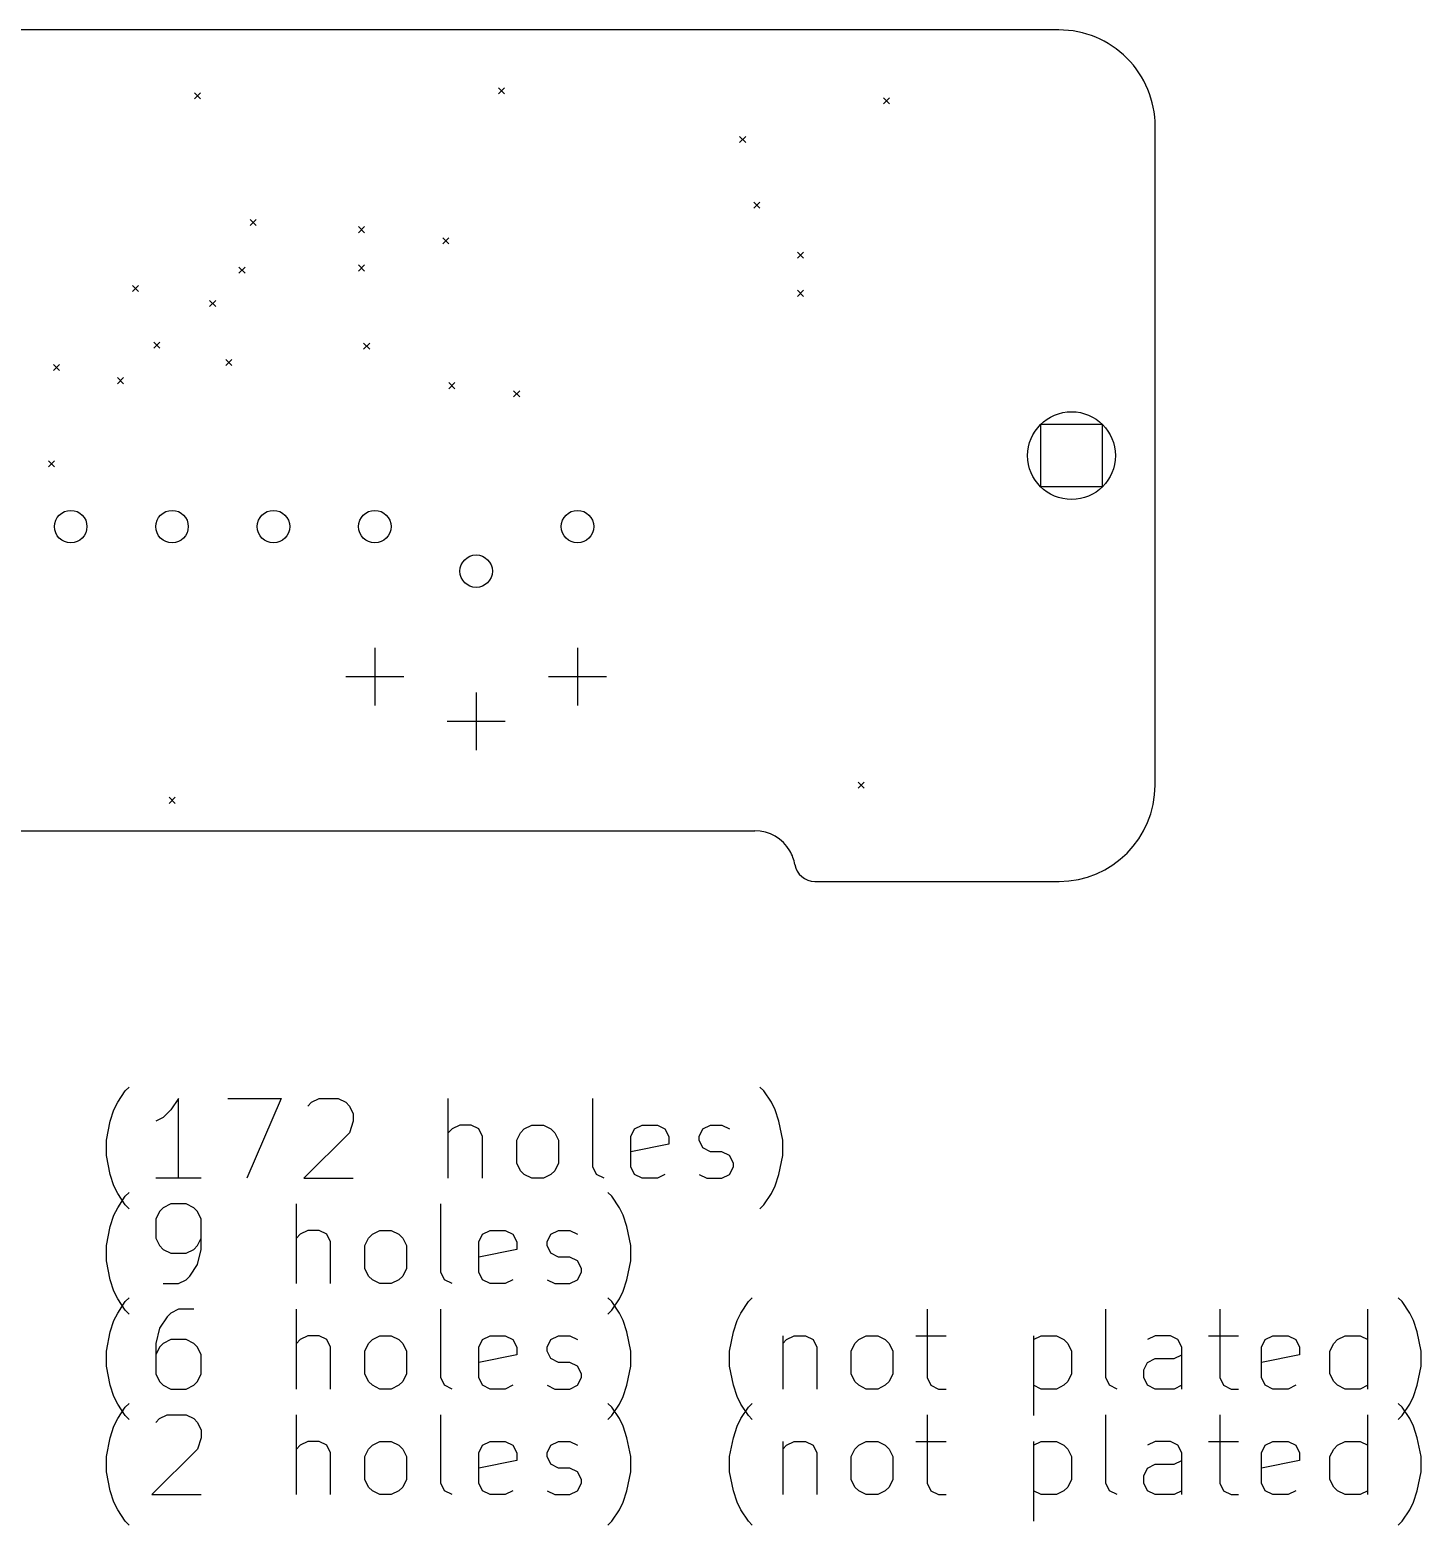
# Model space of a CAD drawing. Extents: x 1.48 to 4.23, y -2.56 to -1.08.
# Drawn here: x 2.86 to 4.232, y -2.555 to -1.08 of the extents above; entities that cross this region are included whole.
import ezdxf

# ---------------------------------------------------------------- set-up
doc = ezdxf.new("R2010")
doc.units = 0
doc.header["$MEASUREMENT"] = 0
doc.layers.add('BLACK', color=7, linetype='CONTINUOUS')

msp = doc.modelspace()

# ---------------------------------------------------------------- linework, layer by layer
at = {"layer": 'BLACK', "linetype": 'CONTINUOUS'}
for p, q in [((3.875, -1.08), (1.65, -1.08)), ((3.022, -1.142), (3.028, -1.148)), ((3.028, -1.142), (3.022, -1.148)), ((3.322, -1.137), (3.328, -1.143)), ((3.328, -1.137), (3.322, -1.143)), ((3.702, -1.147), (3.708, -1.153)), ((3.708, -1.147), (3.702, -1.153)), ((3.97, -1.825), (3.97, -1.175)), ((3.56, -1.185), (3.566, -1.191)), ((3.566, -1.185), (3.56, -1.191)), ((3.574, -1.25), (3.58, -1.256)), ((3.58, -1.25), (3.574, -1.256)), ((3.077, -1.267), (3.083, -1.273)), ((3.083, -1.267), (3.077, -1.273)), ((3.184, -1.2741), (3.19, -1.2801)), ((3.19, -1.2741), (3.184, -1.2801)), ((3.267, -1.285), (3.273, -1.291)), ((3.273, -1.285), (3.267, -1.291)), ((3.184, -1.3119), (3.19, -1.3179)), ((3.19, -1.3119), (3.184, -1.3179)), ((3.617, -1.2991), (3.623, -1.3051)), ((3.623, -1.2991), (3.617, -1.3051)), ((3.066, -1.314), (3.072, -1.32)), ((3.072, -1.314), (3.066, -1.32)), ((2.961, -1.332), (2.967, -1.338)), ((2.967, -1.332), (2.961, -1.338)), ((3.617, -1.3369), (3.623, -1.3429)), ((3.623, -1.3369), (3.617, -1.3429)), ((3.037, -1.347), (3.043, -1.353)), ((3.043, -1.347), (3.037, -1.353)), ((2.982, -1.388), (2.988, -1.394)), ((2.988, -1.388), (2.982, -1.394)), ((3.189, -1.389), (3.195, -1.395)), ((3.195, -1.389), (3.189, -1.395)), ((2.883, -1.41), (2.889, -1.416)), ((2.889, -1.41), (2.883, -1.416)), ((3.053, -1.405), (3.059, -1.411)), ((3.059, -1.405), (3.053, -1.411)), ((2.946, -1.423), (2.952, -1.429)), ((2.952, -1.423), (2.946, -1.429)), ((3.2729, -1.428), (3.2789, -1.434)), ((3.2789, -1.428), (3.2729, -1.434)), ((3.337, -1.436), (3.343, -1.442)), ((3.343, -1.436), (3.337, -1.442)), ((3.9181, -1.4694), (3.8569, -1.4694)), ((3.8569, -1.4694), (3.8569, -1.5306)), ((3.9181, -1.5306), (3.9181, -1.4694)), ((2.878, -1.505), (2.884, -1.511)), ((2.884, -1.505), (2.878, -1.511)), ((3.8569, -1.5306), (3.9181, -1.5306)), ((3.2, -1.6895), (3.2, -1.7465)), ((3.4, -1.6895), (3.4, -1.7465)), ((3.1715, -1.718), (3.2285, -1.718)), ((3.3715, -1.718), (3.4285, -1.718)), ((3.3, -1.7335), (3.3, -1.7905)), ((3.2715, -1.762), (3.3285, -1.762)), ((3.677, -1.822), (3.683, -1.828)), ((3.683, -1.822), (3.677, -1.828)), ((2.997, -1.837), (3.003, -1.843)), ((3.003, -1.837), (2.997, -1.843)), ((2.425, -1.87), (3.575, -1.87)), ((3.6342, -1.92), (3.8752, -1.92)), ((2.9538, -2.1267), (2.9576, -2.1229)), ((3.5838, -2.1267), (3.58, -2.1229)), ((2.9426, -2.1454), (2.9463, -2.1379)), ((2.9463, -2.1379), (2.9538, -2.1267)), ((3.0063, -2.1342), (2.9988, -2.1454)), ((3.0063, -2.2129), (3.0063, -2.1342)), ((3.0551, -2.1342), (3.1076, -2.1342)), ((3.1076, -2.1342), (3.0738, -2.2129)), ((3.1338, -2.1417), (3.1376, -2.1379)), ((3.1376, -2.1379), (3.1451, -2.1342)), ((3.1451, -2.1342), (3.1638, -2.1342)), ((3.1638, -2.1342), (3.1713, -2.1379)), ((3.1713, -2.1379), (3.1751, -2.1417)), ((3.2725, -2.2129), (3.2725, -2.1342)), ((3.415, -2.2017), (3.415, -2.1342)), ((3.5913, -2.1379), (3.5838, -2.1267)), ((3.595, -2.1454), (3.5913, -2.1379)), ((2.9388, -2.1567), (2.9426, -2.1454)), ((2.9913, -2.1529), (2.9838, -2.1567)), ((2.9988, -2.1454), (2.9913, -2.1529)), ((3.1751, -2.1417), (3.1788, -2.1492)), ((3.1788, -2.1492), (3.1788, -2.1567)), ((3.5988, -2.1567), (3.595, -2.1454)), ((2.9351, -2.1754), (2.9388, -2.1567)), ((3.1751, -2.1679), (3.1301, -2.2129)), ((3.1788, -2.1567), (3.1751, -2.1679)), ((3.2763, -2.1642), (3.2725, -2.1679)), ((3.2838, -2.1604), (3.2763, -2.1642)), ((3.295, -2.1604), (3.2838, -2.1604)), ((3.3025, -2.1642), (3.295, -2.1604)), ((3.3063, -2.1717), (3.3025, -2.1642)), ((3.34, -2.1754), (3.3438, -2.1679)), ((3.3438, -2.1679), (3.3475, -2.1642)), ((3.3475, -2.1642), (3.355, -2.1604)), ((3.355, -2.1604), (3.3663, -2.1604)), ((3.3663, -2.1604), (3.3738, -2.1642)), ((3.3738, -2.1642), (3.3775, -2.1679)), ((3.3775, -2.1679), (3.3813, -2.1754)), ((3.4525, -2.1717), (3.4563, -2.1642)), ((3.4563, -2.1642), (3.4638, -2.1604)), ((3.4638, -2.1604), (3.4788, -2.1604)), ((3.4788, -2.1604), (3.4863, -2.1642)), ((3.4863, -2.1642), (3.49, -2.1717)), ((3.52, -2.1717), (3.5238, -2.1642)), ((3.5238, -2.1642), (3.5313, -2.1604)), ((3.5313, -2.1604), (3.5425, -2.1604)), ((3.5425, -2.1604), (3.55, -2.1642)), ((3.6025, -2.1754), (3.5988, -2.1567)), ((2.9351, -2.1904), (2.9351, -2.1754)), ((3.3063, -2.2129), (3.3063, -2.1717)), ((3.34, -2.1979), (3.34, -2.1754)), ((3.3813, -2.1754), (3.3813, -2.1979)), ((3.4525, -2.2017), (3.4525, -2.1717)), ((3.49, -2.1792), (3.4525, -2.1867)), ((3.49, -2.1717), (3.49, -2.1792)), ((3.52, -2.1754), (3.52, -2.1717)), ((3.5238, -2.1829), (3.52, -2.1754)), ((3.5313, -2.1867), (3.5238, -2.1829)), ((3.6025, -2.1904), (3.6025, -2.1754)), ((2.9388, -2.2092), (2.9351, -2.1904)), ((3.5425, -2.1867), (3.5313, -2.1867)), ((3.55, -2.1904), (3.5425, -2.1867)), ((3.5538, -2.1979), (3.55, -2.1904)), ((3.5988, -2.2092), (3.6025, -2.1904)), ((2.9426, -2.2204), (2.9388, -2.2092)), ((3.3438, -2.2054), (3.34, -2.1979)), ((3.3475, -2.2092), (3.3438, -2.2054)), ((3.355, -2.2129), (3.3475, -2.2092)), ((3.3738, -2.2092), (3.3663, -2.2129)), ((3.3775, -2.2054), (3.3738, -2.2092)), ((3.3813, -2.1979), (3.3775, -2.2054)), ((3.4188, -2.2092), (3.415, -2.2017)), ((3.4263, -2.2129), (3.4188, -2.2092)), ((3.4563, -2.2092), (3.4525, -2.2017)), ((3.4638, -2.2129), (3.4563, -2.2092)), ((3.4863, -2.2092), (3.4788, -2.2129)), ((3.52, -2.2092), (3.5275, -2.2129)), ((3.5425, -2.2129), (3.55, -2.2092)), ((3.55, -2.2092), (3.5538, -2.2017)), ((3.5538, -2.2017), (3.5538, -2.1979)), ((3.595, -2.2204), (3.5988, -2.2092)), ((2.9463, -2.2279), (2.9426, -2.2204)), ((2.9538, -2.2306), (2.9576, -2.2269)), ((3.0288, -2.2129), (2.9838, -2.2129)), ((3.1301, -2.2129), (3.1788, -2.2129)), ((3.3663, -2.2129), (3.355, -2.2129)), ((3.4338, -2.2306), (3.43, -2.2269)), ((3.4788, -2.2129), (3.4638, -2.2129)), ((3.5275, -2.2129), (3.5425, -2.2129)), ((3.5913, -2.2279), (3.595, -2.2204)), ((2.9426, -2.2494), (2.9463, -2.2419)), ((2.9538, -2.2392), (2.9463, -2.2279)), ((2.9463, -2.2419), (2.9538, -2.2306)), ((2.9576, -2.2429), (2.9538, -2.2392)), ((2.9913, -2.2419), (2.9876, -2.2456)), ((2.9988, -2.2381), (2.9913, -2.2419)), ((3.0138, -2.2381), (2.9988, -2.2381)), ((3.0213, -2.2419), (3.0138, -2.2381)), ((3.0251, -2.2456), (3.0213, -2.2419)), ((3.1226, -2.3168), (3.1226, -2.2381)), ((3.265, -2.3056), (3.265, -2.2381)), ((3.4413, -2.2419), (3.4338, -2.2306)), ((3.445, -2.2494), (3.4413, -2.2419)), ((3.58, -2.2429), (3.5838, -2.2392)), ((3.5838, -2.2392), (3.5913, -2.2279)), ((2.9388, -2.2606), (2.9426, -2.2494)), ((2.9876, -2.2456), (2.9838, -2.2531)), ((2.9838, -2.2531), (2.9838, -2.2718)), ((3.0288, -2.2531), (3.0251, -2.2456)), ((3.0288, -2.2831), (3.0288, -2.2531)), ((3.4488, -2.2606), (3.445, -2.2494)), ((2.9351, -2.2793), (2.9388, -2.2606)), ((3.1263, -2.2681), (3.1226, -2.2718)), ((3.1338, -2.2644), (3.1263, -2.2681)), ((3.1451, -2.2644), (3.1338, -2.2644)), ((3.1526, -2.2681), (3.1451, -2.2644)), ((3.1563, -2.2756), (3.1526, -2.2681)), ((3.1938, -2.2718), (3.1976, -2.2681)), ((3.1976, -2.2681), (3.2051, -2.2644)), ((3.2051, -2.2644), (3.2163, -2.2644)), ((3.2163, -2.2644), (3.2238, -2.2681)), ((3.2238, -2.2681), (3.2276, -2.2718)), ((3.3025, -2.2756), (3.3063, -2.2681)), ((3.3063, -2.2681), (3.3138, -2.2644)), ((3.3138, -2.2644), (3.3288, -2.2644)), ((3.3288, -2.2644), (3.3363, -2.2681)), ((3.3363, -2.2681), (3.34, -2.2756)), ((3.37, -2.2756), (3.3738, -2.2681)), ((3.3738, -2.2681), (3.3813, -2.2644)), ((3.3813, -2.2644), (3.3925, -2.2644)), ((3.3925, -2.2644), (3.4, -2.2681)), ((3.4525, -2.2793), (3.4488, -2.2606)), ((2.9351, -2.2943), (2.9351, -2.2793)), ((2.9838, -2.2718), (2.9876, -2.2793)), ((2.9876, -2.2793), (2.9913, -2.2831)), ((2.9913, -2.2831), (2.9988, -2.2868)), ((3.0138, -2.2868), (3.0213, -2.2831)), ((3.0213, -2.2831), (3.0251, -2.2793)), ((3.0251, -2.2793), (3.0288, -2.2718)), ((3.0251, -2.2981), (3.0288, -2.2831)), ((3.1563, -2.3168), (3.1563, -2.2756)), ((3.1901, -2.2793), (3.1938, -2.2718)), ((3.1901, -2.3018), (3.1901, -2.2793)), ((3.2276, -2.2718), (3.2313, -2.2793)), ((3.2313, -2.2793), (3.2313, -2.3018)), ((3.3025, -2.3056), (3.3025, -2.2756)), ((3.34, -2.2831), (3.3025, -2.2906)), ((3.34, -2.2756), (3.34, -2.2831)), ((3.37, -2.2793), (3.37, -2.2756)), ((3.3738, -2.2868), (3.37, -2.2793)), ((3.4525, -2.2943), (3.4525, -2.2793)), ((2.9388, -2.3131), (2.9351, -2.2943)), ((2.9988, -2.2868), (3.0138, -2.2868)), ((3.0176, -2.3093), (3.0251, -2.2981)), ((3.3813, -2.2906), (3.3738, -2.2868)), ((3.3925, -2.2906), (3.3813, -2.2906)), ((3.4, -2.2943), (3.3925, -2.2906)), ((3.4038, -2.3018), (3.4, -2.2943)), ((3.4488, -2.3131), (3.4525, -2.2943)), ((2.9426, -2.3243), (2.9388, -2.3131)), ((3.0063, -2.3168), (3.0138, -2.3131)), ((3.0138, -2.3131), (3.0176, -2.3093)), ((3.1938, -2.3093), (3.1901, -2.3018)), ((3.1976, -2.3131), (3.1938, -2.3093)), ((3.2051, -2.3168), (3.1976, -2.3131)), ((3.2238, -2.3131), (3.2163, -2.3168)), ((3.2276, -2.3093), (3.2238, -2.3131)), ((3.2313, -2.3018), (3.2276, -2.3093)), ((3.2688, -2.3131), (3.265, -2.3056)), ((3.2763, -2.3168), (3.2688, -2.3131)), ((3.3063, -2.3131), (3.3025, -2.3056)), ((3.3138, -2.3168), (3.3063, -2.3131)), ((3.3363, -2.3131), (3.3288, -2.3168)), ((3.37, -2.3131), (3.3775, -2.3168)), ((3.3925, -2.3168), (3.4, -2.3131)), ((3.4, -2.3131), (3.4038, -2.3056)), ((3.4038, -2.3056), (3.4038, -2.3018)), ((3.445, -2.3243), (3.4488, -2.3131)), ((2.9463, -2.3318), (2.9426, -2.3243)), ((2.9913, -2.3168), (3.0063, -2.3168)), ((3.2163, -2.3168), (3.2051, -2.3168)), ((3.3288, -2.3168), (3.3138, -2.3168)), ((3.3775, -2.3168), (3.3925, -2.3168)), ((3.4413, -2.3318), (3.445, -2.3243)), ((2.9538, -2.3431), (2.9463, -2.3318)), ((2.9463, -2.3458), (2.9538, -2.3345)), ((2.9538, -2.3345), (2.9576, -2.3308)), ((2.9576, -2.3468), (2.9538, -2.3431)), ((3.0063, -2.342), (2.9988, -2.3458)), ((3.0213, -2.342), (3.0063, -2.342)), ((3.1226, -2.4208), (3.1226, -2.342)), ((3.265, -2.4095), (3.265, -2.342)), ((3.4338, -2.3345), (3.43, -2.3308)), ((3.43, -2.3468), (3.4338, -2.3431)), ((3.4338, -2.3431), (3.4413, -2.3318)), ((3.4413, -2.3458), (3.4338, -2.3345)), ((3.5613, -2.3458), (3.5688, -2.3345)), ((3.5688, -2.3345), (3.5725, -2.3308)), ((3.745, -2.342), (3.745, -2.4095)), ((3.9212, -2.4095), (3.9212, -2.342)), ((4.0337, -2.342), (4.0337, -2.4095)), ((4.1799, -2.4208), (4.1799, -2.342)), ((4.2137, -2.3345), (4.2099, -2.3308)), ((4.2212, -2.3458), (4.2137, -2.3345)), ((2.9388, -2.3645), (2.9426, -2.3533)), ((2.9426, -2.3533), (2.9463, -2.3458)), ((2.9951, -2.3495), (2.9876, -2.3608)), ((2.9988, -2.3458), (2.9951, -2.3495)), ((3.445, -2.3533), (3.4413, -2.3458)), ((3.4488, -2.3645), (3.445, -2.3533)), ((3.5538, -2.3645), (3.5575, -2.3533)), ((3.5575, -2.3533), (3.5613, -2.3458)), ((4.2249, -2.3533), (4.2212, -2.3458)), ((4.2287, -2.3645), (4.2249, -2.3533)), ((2.9351, -2.3833), (2.9388, -2.3645)), ((2.9876, -2.3608), (2.9838, -2.3758)), ((2.9988, -2.372), (2.9913, -2.3758)), ((3.0138, -2.372), (2.9988, -2.372)), ((3.0213, -2.3758), (3.0138, -2.372)), ((3.1263, -2.372), (3.1226, -2.3758)), ((3.1338, -2.3683), (3.1263, -2.372)), ((3.1451, -2.3683), (3.1338, -2.3683)), ((3.1526, -2.372), (3.1451, -2.3683)), ((3.1563, -2.3795), (3.1526, -2.372)), ((3.1938, -2.3758), (3.1976, -2.372)), ((3.1976, -2.372), (3.2051, -2.3683)), ((3.2051, -2.3683), (3.2163, -2.3683)), ((3.2163, -2.3683), (3.2238, -2.372)), ((3.2238, -2.372), (3.2276, -2.3758)), ((3.3025, -2.3795), (3.3063, -2.372)), ((3.3063, -2.372), (3.3138, -2.3683)), ((3.3138, -2.3683), (3.3288, -2.3683)), ((3.3288, -2.3683), (3.3363, -2.372)), ((3.3363, -2.372), (3.34, -2.3795)), ((3.37, -2.3795), (3.3738, -2.372)), ((3.3738, -2.372), (3.3813, -2.3683)), ((3.3813, -2.3683), (3.3925, -2.3683)), ((3.3925, -2.3683), (3.4, -2.372)), ((3.4525, -2.3833), (3.4488, -2.3645)), ((3.55, -2.3833), (3.5538, -2.3645)), ((3.6025, -2.3683), (3.6025, -2.4208)), ((3.6025, -2.3758), (3.6063, -2.372)), ((3.6063, -2.372), (3.6138, -2.3683)), ((3.6138, -2.3683), (3.625, -2.3683)), ((3.625, -2.3683), (3.6325, -2.372)), ((3.6325, -2.372), (3.6362, -2.3795)), ((3.6737, -2.3758), (3.6775, -2.372)), ((3.6775, -2.372), (3.685, -2.3683)), ((3.685, -2.3683), (3.6962, -2.3683)), ((3.6962, -2.3683), (3.7037, -2.372)), ((3.7037, -2.372), (3.7075, -2.3758)), ((3.7337, -2.3683), (3.7637, -2.3683)), ((3.85, -2.3683), (3.85, -2.447)), ((3.85, -2.372), (3.8575, -2.3683)), ((3.8575, -2.3683), (3.8725, -2.3683)), ((3.8725, -2.3683), (3.88, -2.372)), ((3.88, -2.372), (3.8837, -2.3758)), ((3.97, -2.3683), (3.9625, -2.372)), ((3.985, -2.3683), (3.97, -2.3683)), ((3.9925, -2.372), (3.985, -2.3683)), ((3.9962, -2.3795), (3.9925, -2.372)), ((4.0225, -2.3683), (4.0524, -2.3683)), ((4.0749, -2.3795), (4.0787, -2.372)), ((4.0787, -2.372), (4.0862, -2.3683)), ((4.0862, -2.3683), (4.1012, -2.3683)), ((4.1012, -2.3683), (4.1087, -2.372)), ((4.1087, -2.372), (4.1124, -2.3795)), ((4.1462, -2.3758), (4.1499, -2.372)), ((4.1499, -2.372), (4.1574, -2.3683)), ((4.1574, -2.3683), (4.1724, -2.3683)), ((4.1724, -2.3683), (4.1799, -2.372)), ((4.2324, -2.3833), (4.2287, -2.3645)), ((2.9351, -2.3983), (2.9351, -2.3833)), ((2.9838, -2.3758), (2.9838, -2.4058)), ((2.9876, -2.3795), (2.9838, -2.387)), ((2.9913, -2.3758), (2.9876, -2.3795)), ((3.0251, -2.3795), (3.0213, -2.3758)), ((3.0288, -2.387), (3.0251, -2.3795)), ((3.0288, -2.4058), (3.0288, -2.387)), ((3.1563, -2.4208), (3.1563, -2.3795)), ((3.1901, -2.3833), (3.1938, -2.3758)), ((3.1901, -2.4058), (3.1901, -2.3833)), ((3.2276, -2.3758), (3.2313, -2.3833)), ((3.2313, -2.3833), (3.2313, -2.4058)), ((3.3025, -2.4095), (3.3025, -2.3795)), ((3.34, -2.387), (3.3025, -2.3945)), ((3.34, -2.3795), (3.34, -2.387)), ((3.37, -2.3833), (3.37, -2.3795)), ((3.3738, -2.3908), (3.37, -2.3833)), ((3.4525, -2.3983), (3.4525, -2.3833)), ((3.55, -2.3983), (3.55, -2.3833)), ((3.6362, -2.3795), (3.6362, -2.4208)), ((3.67, -2.3833), (3.6737, -2.3758)), ((3.67, -2.4058), (3.67, -2.3833)), ((3.7075, -2.3758), (3.7112, -2.3833)), ((3.7112, -2.3833), (3.7112, -2.4058)), ((3.8837, -2.3758), (3.8875, -2.3833)), ((3.8875, -2.3833), (3.8875, -2.4058)), ((3.9887, -2.3908), (3.9962, -2.387)), ((3.9962, -2.4208), (3.9962, -2.3795)), ((4.0749, -2.4095), (4.0749, -2.3795)), ((4.1124, -2.387), (4.0749, -2.3945)), ((4.1124, -2.3795), (4.1124, -2.387)), ((4.1424, -2.3833), (4.1462, -2.3758)), ((4.1424, -2.4058), (4.1424, -2.3833)), ((4.2324, -2.3983), (4.2324, -2.3833)), ((2.9388, -2.417), (2.9351, -2.3983)), ((3.3813, -2.3945), (3.3738, -2.3908)), ((3.3925, -2.3945), (3.3813, -2.3945)), ((3.4, -2.3983), (3.3925, -2.3945)), ((3.4038, -2.4058), (3.4, -2.3983)), ((3.4488, -2.417), (3.4525, -2.3983)), ((3.5538, -2.417), (3.55, -2.3983)), ((3.9587, -2.402), (3.9625, -2.3945)), ((3.9587, -2.4095), (3.9587, -2.402)), ((3.9625, -2.3945), (3.97, -2.3908)), ((3.97, -2.3908), (3.9887, -2.3908)), ((4.2287, -2.417), (4.2324, -2.3983)), ((2.9426, -2.4283), (2.9388, -2.417)), ((2.9838, -2.4058), (2.9876, -2.4133)), ((2.9876, -2.4133), (2.9913, -2.417)), ((2.9913, -2.417), (2.9988, -2.4208)), ((3.0138, -2.4208), (3.0213, -2.417)), ((3.0213, -2.417), (3.0251, -2.4133)), ((3.0251, -2.4133), (3.0288, -2.4058)), ((3.1938, -2.4133), (3.1901, -2.4058)), ((3.1976, -2.417), (3.1938, -2.4133)), ((3.2051, -2.4208), (3.1976, -2.417)), ((3.2238, -2.417), (3.2163, -2.4208)), ((3.2276, -2.4133), (3.2238, -2.417)), ((3.2313, -2.4058), (3.2276, -2.4133)), ((3.2688, -2.417), (3.265, -2.4095)), ((3.2763, -2.4208), (3.2688, -2.417)), ((3.3063, -2.417), (3.3025, -2.4095)), ((3.3138, -2.4208), (3.3063, -2.417)), ((3.3363, -2.417), (3.3288, -2.4208)), ((3.37, -2.417), (3.3775, -2.4208)), ((3.3925, -2.4208), (3.4, -2.417)), ((3.4, -2.417), (3.4038, -2.4095)), ((3.4038, -2.4095), (3.4038, -2.4058)), ((3.445, -2.4283), (3.4488, -2.417)), ((3.5575, -2.4283), (3.5538, -2.417)), ((3.6737, -2.4133), (3.67, -2.4058)), ((3.6775, -2.417), (3.6737, -2.4133)), ((3.685, -2.4208), (3.6775, -2.417)), ((3.7037, -2.417), (3.6962, -2.4208)), ((3.7075, -2.4133), (3.7037, -2.417)), ((3.7112, -2.4058), (3.7075, -2.4133)), ((3.745, -2.4095), (3.7487, -2.417)), ((3.7487, -2.417), (3.7562, -2.4208)), ((3.8575, -2.4208), (3.85, -2.417)), ((3.88, -2.417), (3.8725, -2.4208)), ((3.8837, -2.4133), (3.88, -2.417)), ((3.8875, -2.4058), (3.8837, -2.4133)), ((3.925, -2.417), (3.9212, -2.4095)), ((3.9325, -2.4208), (3.925, -2.417)), ((3.9625, -2.417), (3.9587, -2.4095)), ((3.97, -2.4208), (3.9625, -2.417)), ((3.9962, -2.417), (3.9887, -2.4208)), ((4.0337, -2.4095), (4.0374, -2.417)), ((4.0374, -2.417), (4.0449, -2.4208)), ((4.0787, -2.417), (4.0749, -2.4095)), ((4.0862, -2.4208), (4.0787, -2.417)), ((4.1087, -2.417), (4.1012, -2.4208)), ((4.1462, -2.4133), (4.1424, -2.4058)), ((4.1499, -2.417), (4.1462, -2.4133)), ((4.1574, -2.4208), (4.1499, -2.417)), ((4.1799, -2.417), (4.1724, -2.4208)), ((4.2249, -2.4283), (4.2287, -2.417)), ((2.9463, -2.4358), (2.9426, -2.4283)), ((2.9988, -2.4208), (3.0138, -2.4208)), ((3.2163, -2.4208), (3.2051, -2.4208)), ((3.3288, -2.4208), (3.3138, -2.4208)), ((3.3775, -2.4208), (3.3925, -2.4208)), ((3.4413, -2.4358), (3.445, -2.4283)), ((3.5613, -2.4358), (3.5575, -2.4283)), ((3.6962, -2.4208), (3.685, -2.4208)), ((3.7562, -2.4208), (3.7637, -2.4208)), ((3.8725, -2.4208), (3.8575, -2.4208)), ((3.9887, -2.4208), (3.97, -2.4208)), ((4.0449, -2.4208), (4.0524, -2.4208)), ((4.1012, -2.4208), (4.0862, -2.4208)), ((4.1724, -2.4208), (4.1574, -2.4208)), ((4.2212, -2.4358), (4.2249, -2.4283)), ((2.9538, -2.447), (2.9463, -2.4358)), ((2.9463, -2.45), (2.9538, -2.4388)), ((2.9538, -2.4388), (2.9576, -2.435)), ((2.9576, -2.4508), (2.9538, -2.447)), ((2.9876, -2.45), (2.9951, -2.4463)), ((2.9951, -2.4463), (3.0138, -2.4463)), ((3.0138, -2.4463), (3.0213, -2.45)), ((3.1226, -2.525), (3.1226, -2.4463)), ((3.265, -2.5138), (3.265, -2.4463)), ((3.4338, -2.4388), (3.43, -2.435)), ((3.43, -2.4508), (3.4338, -2.447)), ((3.4338, -2.447), (3.4413, -2.4358)), ((3.4413, -2.45), (3.4338, -2.4388)), ((3.5688, -2.447), (3.5613, -2.4358)), ((3.5613, -2.45), (3.5688, -2.4388)), ((3.5688, -2.4388), (3.5725, -2.435)), ((3.5725, -2.4508), (3.5688, -2.447)), ((3.745, -2.4463), (3.745, -2.5138)), ((3.9212, -2.5138), (3.9212, -2.4463)), ((4.0337, -2.4463), (4.0337, -2.5138)), ((4.1799, -2.525), (4.1799, -2.4463)), ((4.2137, -2.4388), (4.2099, -2.435)), ((4.2099, -2.4508), (4.2137, -2.447)), ((4.2137, -2.447), (4.2212, -2.4358)), ((4.2212, -2.45), (4.2137, -2.4388)), ((2.9388, -2.4688), (2.9426, -2.4575)), ((2.9426, -2.4575), (2.9463, -2.45)), ((2.9838, -2.4538), (2.9876, -2.45)), ((3.0213, -2.45), (3.0251, -2.4538)), ((3.0251, -2.4538), (3.0288, -2.4613)), ((3.0288, -2.4613), (3.0288, -2.4688)), ((3.445, -2.4575), (3.4413, -2.45)), ((3.4488, -2.4688), (3.445, -2.4575)), ((3.5538, -2.4688), (3.5575, -2.4575)), ((3.5575, -2.4575), (3.5613, -2.45)), ((4.2249, -2.4575), (4.2212, -2.45)), ((4.2287, -2.4688), (4.2249, -2.4575)), ((2.9351, -2.4875), (2.9388, -2.4688)), ((3.0288, -2.4688), (3.0251, -2.48)), ((3.1263, -2.4763), (3.1226, -2.48)), ((3.1338, -2.4725), (3.1263, -2.4763)), ((3.1451, -2.4725), (3.1338, -2.4725)), ((3.1526, -2.4763), (3.1451, -2.4725)), ((3.1563, -2.4838), (3.1526, -2.4763)), ((3.1938, -2.48), (3.1976, -2.4763)), ((3.1976, -2.4763), (3.2051, -2.4725)), ((3.2051, -2.4725), (3.2163, -2.4725)), ((3.2163, -2.4725), (3.2238, -2.4763)), ((3.2238, -2.4763), (3.2276, -2.48)), ((3.3025, -2.4838), (3.3063, -2.4763)), ((3.3063, -2.4763), (3.3138, -2.4725)), ((3.3138, -2.4725), (3.3288, -2.4725)), ((3.3288, -2.4725), (3.3363, -2.4763)), ((3.3363, -2.4763), (3.34, -2.4838)), ((3.37, -2.4838), (3.3738, -2.4763)), ((3.3738, -2.4763), (3.3813, -2.4725)), ((3.3813, -2.4725), (3.3925, -2.4725)), ((3.3925, -2.4725), (3.4, -2.4763)), ((3.4525, -2.4875), (3.4488, -2.4688)), ((3.55, -2.4875), (3.5538, -2.4688)), ((3.6025, -2.4725), (3.6025, -2.525)), ((3.6025, -2.48), (3.6063, -2.4763)), ((3.6063, -2.4763), (3.6138, -2.4725)), ((3.6138, -2.4725), (3.625, -2.4725)), ((3.625, -2.4725), (3.6325, -2.4763)), ((3.6325, -2.4763), (3.6362, -2.4838)), ((3.6737, -2.48), (3.6775, -2.4763)), ((3.6775, -2.4763), (3.685, -2.4725)), ((3.685, -2.4725), (3.6962, -2.4725)), ((3.6962, -2.4725), (3.7037, -2.4763)), ((3.7037, -2.4763), (3.7075, -2.48)), ((3.7337, -2.4725), (3.7637, -2.4725)), ((3.85, -2.4725), (3.85, -2.5513)), ((3.85, -2.4763), (3.8575, -2.4725)), ((3.8575, -2.4725), (3.8725, -2.4725)), ((3.8725, -2.4725), (3.88, -2.4763)), ((3.88, -2.4763), (3.8837, -2.48)), ((3.97, -2.4725), (3.9625, -2.4763)), ((3.985, -2.4725), (3.97, -2.4725)), ((3.9925, -2.4763), (3.985, -2.4725)), ((3.9962, -2.4838), (3.9925, -2.4763)), ((4.0225, -2.4725), (4.0524, -2.4725)), ((4.0749, -2.4838), (4.0787, -2.4763)), ((4.0787, -2.4763), (4.0862, -2.4725)), ((4.0862, -2.4725), (4.1012, -2.4725)), ((4.1012, -2.4725), (4.1087, -2.4763)), ((4.1087, -2.4763), (4.1124, -2.4838)), ((4.1462, -2.48), (4.1499, -2.4763)), ((4.1499, -2.4763), (4.1574, -2.4725)), ((4.1574, -2.4725), (4.1724, -2.4725)), ((4.1724, -2.4725), (4.1799, -2.4763)), ((4.2324, -2.4875), (4.2287, -2.4688)), ((2.9351, -2.5025), (2.9351, -2.4875)), ((3.0251, -2.48), (2.9801, -2.525)), ((3.1563, -2.525), (3.1563, -2.4838)), ((3.1901, -2.4875), (3.1938, -2.48)), ((3.1901, -2.51), (3.1901, -2.4875)), ((3.2276, -2.48), (3.2313, -2.4875)), ((3.2313, -2.4875), (3.2313, -2.51)), ((3.3025, -2.5138), (3.3025, -2.4838)), ((3.34, -2.4913), (3.3025, -2.4988)), ((3.34, -2.4838), (3.34, -2.4913)), ((3.37, -2.4875), (3.37, -2.4838)), ((3.3738, -2.495), (3.37, -2.4875)), ((3.4525, -2.5025), (3.4525, -2.4875)), ((3.55, -2.5025), (3.55, -2.4875)), ((3.6362, -2.4838), (3.6362, -2.525)), ((3.67, -2.4875), (3.6737, -2.48)), ((3.67, -2.51), (3.67, -2.4875)), ((3.7075, -2.48), (3.7112, -2.4875)), ((3.7112, -2.4875), (3.7112, -2.51)), ((3.8837, -2.48), (3.8875, -2.4875)), ((3.8875, -2.4875), (3.8875, -2.51)), ((3.9887, -2.495), (3.9962, -2.4913)), ((3.9962, -2.525), (3.9962, -2.4838)), ((4.0749, -2.5138), (4.0749, -2.4838)), ((4.1124, -2.4913), (4.0749, -2.4988)), ((4.1124, -2.4838), (4.1124, -2.4913)), ((4.1424, -2.4875), (4.1462, -2.48)), ((4.1424, -2.51), (4.1424, -2.4875)), ((4.2324, -2.5025), (4.2324, -2.4875)), ((2.9388, -2.5213), (2.9351, -2.5025)), ((3.3813, -2.4988), (3.3738, -2.495)), ((3.3925, -2.4988), (3.3813, -2.4988)), ((3.4, -2.5025), (3.3925, -2.4988)), ((3.4038, -2.51), (3.4, -2.5025)), ((3.4488, -2.5213), (3.4525, -2.5025)), ((3.5538, -2.5213), (3.55, -2.5025)), ((3.9587, -2.5063), (3.9625, -2.4988)), ((3.9587, -2.5138), (3.9587, -2.5063)), ((3.9625, -2.4988), (3.97, -2.495)), ((3.97, -2.495), (3.9887, -2.495)), ((4.2287, -2.5213), (4.2324, -2.5025)), ((2.9426, -2.5325), (2.9388, -2.5213)), ((3.1938, -2.5175), (3.1901, -2.51)), ((3.1976, -2.5213), (3.1938, -2.5175)), ((3.2051, -2.525), (3.1976, -2.5213)), ((3.2238, -2.5213), (3.2163, -2.525)), ((3.2276, -2.5175), (3.2238, -2.5213)), ((3.2313, -2.51), (3.2276, -2.5175)), ((3.2688, -2.5213), (3.265, -2.5138)), ((3.2763, -2.525), (3.2688, -2.5213)), ((3.3063, -2.5213), (3.3025, -2.5138)), ((3.3138, -2.525), (3.3063, -2.5213)), ((3.3363, -2.5213), (3.3288, -2.525)), ((3.37, -2.5213), (3.3775, -2.525)), ((3.3925, -2.525), (3.4, -2.5213)), ((3.4, -2.5213), (3.4038, -2.5138)), ((3.4038, -2.5138), (3.4038, -2.51)), ((3.445, -2.5325), (3.4488, -2.5213)), ((3.5575, -2.5325), (3.5538, -2.5213)), ((3.6737, -2.5175), (3.67, -2.51)), ((3.6775, -2.5213), (3.6737, -2.5175)), ((3.685, -2.525), (3.6775, -2.5213)), ((3.7037, -2.5213), (3.6962, -2.525)), ((3.7075, -2.5175), (3.7037, -2.5213)), ((3.7112, -2.51), (3.7075, -2.5175)), ((3.745, -2.5138), (3.7487, -2.5213)), ((3.7487, -2.5213), (3.7562, -2.525)), ((3.8575, -2.525), (3.85, -2.5213)), ((3.88, -2.5213), (3.8725, -2.525)), ((3.8837, -2.5175), (3.88, -2.5213)), ((3.8875, -2.51), (3.8837, -2.5175)), ((3.925, -2.5213), (3.9212, -2.5138)), ((3.9325, -2.525), (3.925, -2.5213)), ((3.9625, -2.5213), (3.9587, -2.5138)), ((3.97, -2.525), (3.9625, -2.5213)), ((3.9962, -2.5213), (3.9887, -2.525)), ((4.0337, -2.5138), (4.0374, -2.5213)), ((4.0374, -2.5213), (4.0449, -2.525)), ((4.0787, -2.5213), (4.0749, -2.5138)), ((4.0862, -2.525), (4.0787, -2.5213)), ((4.1087, -2.5213), (4.1012, -2.525)), ((4.1462, -2.5175), (4.1424, -2.51)), ((4.1499, -2.5213), (4.1462, -2.5175)), ((4.1574, -2.525), (4.1499, -2.5213)), ((4.1799, -2.5213), (4.1724, -2.525)), ((4.2249, -2.5325), (4.2287, -2.5213)), ((2.9463, -2.54), (2.9426, -2.5325)), ((2.9801, -2.525), (3.0288, -2.525)), ((3.2163, -2.525), (3.2051, -2.525)), ((3.3288, -2.525), (3.3138, -2.525)), ((3.3775, -2.525), (3.3925, -2.525)), ((3.4413, -2.54), (3.445, -2.5325)), ((3.5613, -2.54), (3.5575, -2.5325)), ((3.6962, -2.525), (3.685, -2.525)), ((3.7562, -2.525), (3.7637, -2.525)), ((3.8725, -2.525), (3.8575, -2.525)), ((3.9887, -2.525), (3.97, -2.525)), ((4.0449, -2.525), (4.0524, -2.525)), ((4.1012, -2.525), (4.0862, -2.525)), ((4.1724, -2.525), (4.1574, -2.525)), ((4.2212, -2.54), (4.2249, -2.5325)), ((2.9538, -2.5513), (2.9463, -2.54)), ((2.9576, -2.555), (2.9538, -2.5513)), ((3.43, -2.555), (3.4338, -2.5513)), ((3.4338, -2.5513), (3.4413, -2.54)), ((3.5688, -2.5513), (3.5613, -2.54)), ((3.5725, -2.555), (3.5688, -2.5513)), ((4.2099, -2.555), (4.2137, -2.5513)), ((4.2137, -2.5513), (4.2212, -2.54))]:
    msp.add_line(p, q, dxfattribs=at)
at = {"layer": 'BLACK'}
for centre, radius in [((3.8875, -1.5), 0.0433), ((2.9, -1.57), 0.016), ((3, -1.57), 0.016), ((3.1, -1.57), 0.016), ((3.2, -1.57), 0.016), ((3.4, -1.57), 0.016), ((3.3, -1.614), 0.016)]:
    msp.add_circle(centre, radius, dxfattribs=at)
for centre, radius, start, end in [((3.875, -1.175), 0.095, -0.0001, 90.0001), ((3.875, -1.825), 0.095, -89.8834, -0.0001), ((3.575, -1.91), 0.04, 30, 90.0002), ((3.575, -1.91), 0.04, 9.5941, 30), ((3.6342, -1.9), 0.02, -170.4062, -90.0003)]:
    msp.add_arc(centre, radius, start, end, dxfattribs=at)

doc.saveas('drawing.dxf')
